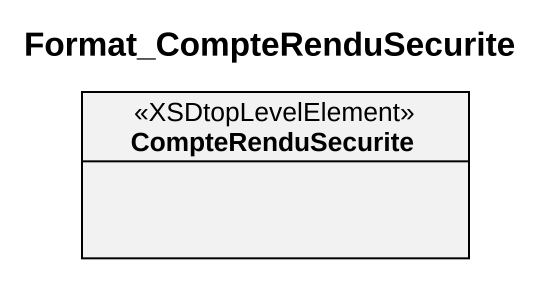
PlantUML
@startuml
title Format_CompteRenduSecurite
hide circle
hide empty members
class CompteRenduSecurite <<XSDtopLevelElement>>
@enduml
